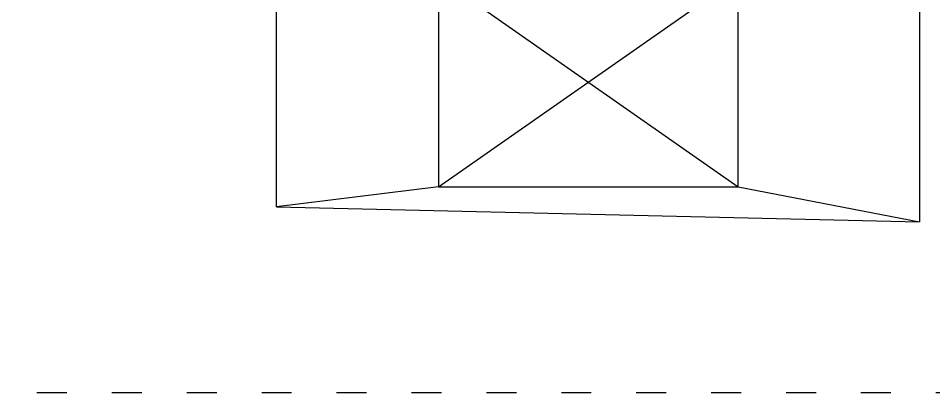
# Model space of a CAD drawing. Header units: inches. Extents: x 8624 to 20537, y 780 to 7738.
# Drawn here: x 16732.1 to 17098.7, y 1319.6 to 1469.7 of the extents above; entities that cross this region are included whole.
import ezdxf

# ---------------------------------------------------------------- set-up
doc = ezdxf.new("R2010")
doc.units = ezdxf.units.IN
doc.header["$MEASUREMENT"] = 0
doc.linetypes.add('ACAD_ISO03W100', pattern=[30, 12, -18])

msp = doc.modelspace()

# ---------------------------------------------------------------- linework, layer by layer
at = {"color": 4}
for p, q in [((16835.47, 1394.14), (16835.47, 1495.83)), ((17093.08, 1495.83), (17093.08, 1388.13))]:
    msp.add_line(p, q, dxfattribs=at)
at = {"color": 6}
for p, q in [((16900.43, 1486.12), (16900.43, 1402.12)), ((16900.43, 1402.12), (17020.43, 1486.12)), ((16900.43, 1486.12), (17020.43, 1402.12)), ((17020.43, 1402.12), (17020.43, 1486.12)), ((16900.43, 1402.12), (16835.47, 1394.14)), ((16900.43, 1402.12), (17020.43, 1402.12)), ((17020.43, 1402.12), (17093.08, 1388.13)), ((16835.47, 1394.14), (17093.08, 1388.13))]:
    msp.add_line(p, q, dxfattribs=at)
at = {"color": 2, "linetype": 'ACAD_ISO03W100'}
msp.add_line((17291.59, 1319.61), (16732.12, 1319.61), dxfattribs=at)

doc.saveas('drawing.dxf')
